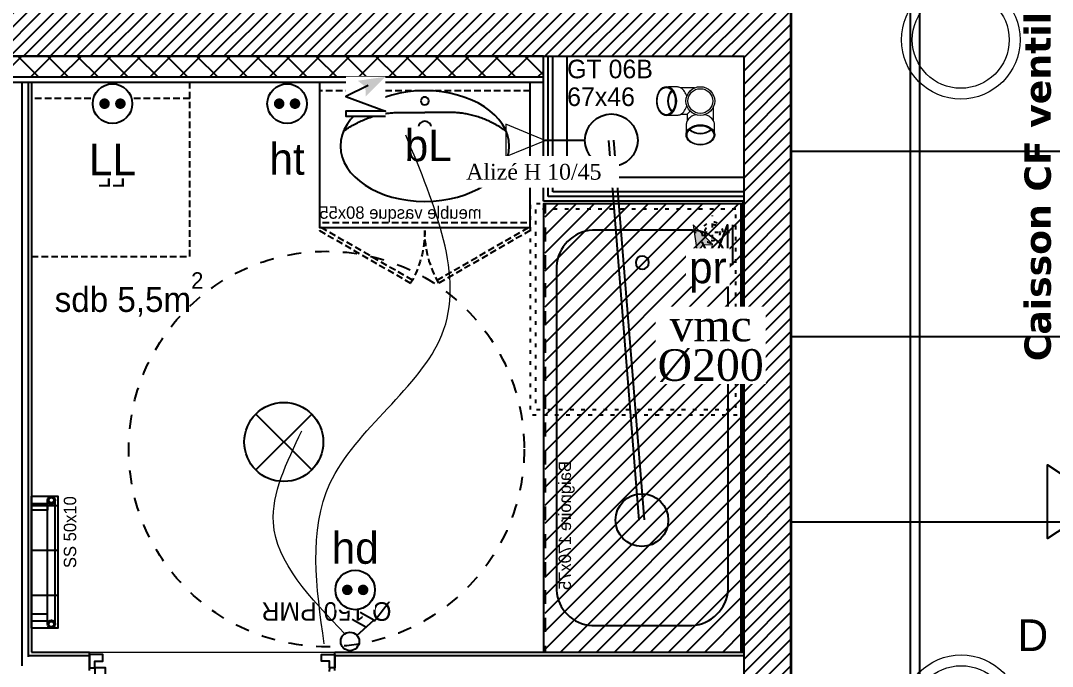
# Model space of a CAD drawing. Header units: centimetres. Extents: x -58072 to 12532, y -30603 to 6224.
# Drawn here: x 8768.5 to 9159.9, y 3253.9 to 3498.9 of the extents above; entities that cross this region are included whole.
import ezdxf

# ---------------------------------------------------------------- set-up
doc = ezdxf.new("R2010")
doc.units = ezdxf.units.CM
for name, pattern in [('ISO-03', [1.5, 0.6, -0.9]), ('Style de ligne -11', [0.347222, 0.20828, -0.138942]), ('Style de ligne -13', [0.147638, 0.098425, -0.049213]), ('Style de ligne -18', [0.164042, 0.054681, -0.109361]), ('Style de ligne -19', [0.166667, 0.055556, -0.111111]), ('Style de ligne -5', [0.20828, 0.069425, -0.138855]), ('VW-01', [0.41656, 0.20828, -0.20828])]:
    doc.linetypes.add(name, pattern=pattern)
for name, color, linetype in [('B Aménagement intérieur', 252, 'Continuous'), ('B BATI-équipement-sanitaires', 252, 'Continuous'), ('B faience', 252, 'Style de ligne -11'), ('B GÈnÈral_Hatch', 252, 'Continuous'), ('B Général', 252, 'Continuous'), ('C ANNOTATIONS-PMR', 252, 'Style de ligne -5'), ('C ANNOTATIONS-prestations', 252, 'Continuous'), ('C ANNOTATIONS-prestations_Hatch', 252, 'Continuous'), ('C ANNOTATIONS-texte', 252, 'Continuous'), ('C ANNOTATIONS-textes-numérotation gaine', 252, 'ISO-03'), ('D SURFACES-shab', 252, 'Continuous'), ('F REMPLISSAGE-vert clair', 252, 'Continuous'), ('F REMPLISSAGE-vert foncé', 252, 'Continuous'), ('prlm-EAU-CHU', 42, 'Continuous'), ('prlm-GT', 242, 'Continuous'), ('prlm-MOD', 7, 'Continuous'), ('prlm-VMC', 93, 'Continuous')]:
    doc.layers.add(name, color=color, linetype=linetype)
for name, color, linetype, lineweight in [('prlm-CHAUFF-CONV', 1, 'Continuous', 25), ('prlm-ELEC-CFO', 1, 'Continuous', 25), ('prlm-GAZ', 2, 'Continuous', 25)]:
    doc.layers.add(name, color=color, linetype=linetype, lineweight=lineweight)
doc.layers.add('prlm-ZEROPLOT', color=254, linetype='Continuous', plot=False)
doc.styles.add('Eurostile', font='Eurosti.TTF')
doc.styles.add('Eurostile (italic)', font='Eurostib.TTF')
doc.styles.add('prlm-elec-cfo', font='comic.ttf', dxfattribs={"height": 12})
doc.styles.add('prlm-mod', font='cambriaz.ttf', dxfattribs={"height": 18})
doc.styles.add('prlm-vmc', font='pala.ttf', dxfattribs={"height": 14})
pattern_1 = [(45, (0, 0), (2.4253472, -2.6458333), [])]

# ---------------------------------------------------------------- blocks, each defined once
blk = doc.blocks.new('B 60.Groupe-42-1')
at = {"layer": 'B Général', "linetype": 'VW-01', "ltscale": 25.4, "flags": 128}
blk.add_lwpolyline([(8975.8, 3485.39), (9042.8, 3485.39), (9042.8, 3439.39), (8975.8, 3439.39)], close=True, dxfattribs=at)
at = {"layer": 'C ANNOTATIONS-textes-numérotation gaine', "insert": (8975.8, 3484.08), "char_height": 7.056, "width": 56.9358, "attachment_point": 1, "line_spacing_factor": 0.894578, "style": 'Eurostile'}
blk.add_mtext('GT 06B\\P67x46', dxfattribs=at)
blk = doc.blocks.new('B 60.PP 93_204 PF1_2h mur20')
at = {"layer": 'B GÈnÈral_Hatch', "linetype": 'Continuous'}
h = blk.add_hatch(dxfattribs=at)
h.set_pattern_fill('50_BETON', color=256, style=0, pattern_type=2)
h.set_pattern_definition(pattern_1)
edge = h.paths.add_edge_path()
edge.add_line((-51.6, -8.95), (-50.94, -8.37))
edge.add_line((-50.94, -8.37), (-50.93, -8.36))
edge.add_arc((-50.79, -8.52), 0.2, 48.9909, 131.0091, ccw=False)
edge.add_line((-50.66, -8.36), (-50.65, -8.37))
edge.add_line((-50.65, -8.37), (-50.1, -8.86))
edge.add_line((-50.1, -8.86), (-50.1, -8.86))
edge.add_arc((-50.06, -8.82), 0.05, 228.9909, 270)
edge.add_line((-50.06, -8.87), (-50.06, -8.87))
edge.add_line((-50.06, -8.87), (-46.7, -8.87))
edge.add_line((-46.7, -8.87), (-46.69, -8.87))
edge.add_arc((-46.69, -8.83), 0.0435, 270, 360)
edge.add_line((-46.65, -8.83), (-46.65, 2.7))
edge.add_arc((-46.48, 2.7), 0.174, 90, 180, ccw=False)
edge.add_line((-46.48, 2.87), (-46.45, 2.87))
edge.add_line((-46.45, 2.87), (-44.9, 2.87))
edge.add_line((-44.9, 2.87), (-44.89, 2.87))
edge.add_arc((-44.89, 2.91), 0.0435, 270, 360)
edge.add_line((-44.85, 2.91), (-44.85, 5.96))
edge.add_arc((-44.89, 5.96), 0.0435, 0, 90)
edge.add_line((-44.89, 6), (-44.9, 6))
edge.add_line((-44.9, 6), (-46.45, 6))
edge.add_line((-46.45, 6), (-46.48, 6))
edge.add_arc((-46.48, 6.17), 0.174, 180, 270, ccw=False)
edge.add_line((-46.65, 6.17), (-46.65, 8.83))
edge.add_arc((-46.69, 8.83), 0.0435, 0, 90)
edge.add_line((-46.69, 8.87), (-46.7, 8.87))
edge.add_line((-46.7, 8.87), (-50.06, 8.87))
edge.add_line((-50.06, 8.87), (-50.06, 8.87))
edge.add_arc((-50.06, 8.82), 0.05, 90, 131.0091)
edge.add_line((-50.1, 8.86), (-50.1, 8.86))
edge.add_line((-50.1, 8.86), (-50.65, 8.37))
edge.add_line((-50.65, 8.37), (-50.66, 8.37))
edge.add_arc((-50.79, 8.52), 0.2, 233.0967, 311.0091, ccw=False)
edge.add_line((-50.91, 8.36), (-50.92, 8.36))
edge.add_line((-50.92, 8.36), (-51.44, 8.81))
edge.add_line((-51.44, 8.81), (-51.44, 8.81))
edge.add_line((-51.44, 8.81), (-51.6, 8.95))
edge.add_line((-51.6, 8.95), (-51.6, -8.95))
h = blk.add_hatch(dxfattribs=at)
h.set_pattern_fill('50_BETON', color=256, style=0, pattern_type=2)
h.set_pattern_definition(pattern_1)
edge = h.paths.add_edge_path()
edge.add_line((51.6, -8.95), (50.94, -8.37))
edge.add_line((50.94, -8.37), (50.93, -8.36))
edge.add_arc((50.79, -8.52), 0.2, 48.9909, 131.0091)
edge.add_line((50.66, -8.36), (50.65, -8.37))
edge.add_line((50.65, -8.37), (50.1, -8.86))
edge.add_line((50.1, -8.86), (50.1, -8.86))
edge.add_arc((50.06, -8.82), 0.05, 270, 311.0091, ccw=False)
edge.add_line((50.06, -8.87), (50.06, -8.87))
edge.add_line((50.06, -8.87), (46.7, -8.87))
edge.add_line((46.7, -8.87), (46.69, -8.87))
edge.add_arc((46.69, -8.83), 0.0435, 180, 270, ccw=False)
edge.add_line((46.65, -8.83), (46.65, 2.7))
edge.add_arc((46.48, 2.7), 0.174, 0, 90)
edge.add_line((46.48, 2.87), (46.45, 2.87))
edge.add_line((46.45, 2.87), (44.9, 2.87))
edge.add_line((44.9, 2.87), (44.89, 2.87))
edge.add_arc((44.89, 2.91), 0.0435, 180, 270, ccw=False)
edge.add_line((44.85, 2.91), (44.85, 5.96))
edge.add_arc((44.89, 5.96), 0.0435, 90, 180, ccw=False)
edge.add_line((44.89, 6), (44.9, 6))
edge.add_line((44.9, 6), (46.45, 6))
edge.add_line((46.45, 6), (46.48, 6))
edge.add_arc((46.48, 6.17), 0.174, 270, 360)
edge.add_line((46.65, 6.17), (46.65, 8.83))
edge.add_arc((46.69, 8.83), 0.0435, 90, 180, ccw=False)
edge.add_line((46.69, 8.87), (46.7, 8.87))
edge.add_line((46.7, 8.87), (50.06, 8.87))
edge.add_line((50.06, 8.87), (50.06, 8.87))
edge.add_arc((50.06, 8.82), 0.05, 48.9909, 90, ccw=False)
edge.add_line((50.1, 8.86), (50.1, 8.86))
edge.add_line((50.1, 8.86), (50.65, 8.37))
edge.add_line((50.65, 8.37), (50.66, 8.37))
edge.add_arc((50.79, 8.52), 0.2, 228.9909, 306.9033)
edge.add_line((50.91, 8.36), (50.92, 8.36))
edge.add_line((50.92, 8.36), (51.44, 8.81))
edge.add_line((51.44, 8.81), (51.44, 8.81))
edge.add_line((51.44, 8.81), (51.6, 8.95))
edge.add_line((51.6, 8.95), (51.6, -8.95))
at = {"layer": 'B Général', "linetype": 'Style de ligne -13', "ltscale": 25.4}
for p, q in [((46.7, 9), (-46.7, 9)), ((46.7, -9), (-46.7, -9))]:
    blk.add_line(p, q, dxfattribs=at)
at = {"layer": 'B Général', "linetype": 'Continuous', "flags": 128}
for points in [[(45, 12), (48.5, 12), (48.5, 10), (50, 10), (50.01, 106), (48.51, 106), (48.51, 104), (45.01, 104)], [(0, -20.5), (-14, -41.85), (14, -41.85)]]:
    blk.add_lwpolyline(points, close=True, dxfattribs=at)
for points in [[(-46.5, 8.83), (-46.5, 6.17, 0.414214), (-46.46, 6.13), (-46.45, 6.13), (-44.9, 6.13), (-44.87, 6.13, -0.414214), (-44.7, 5.96), (-44.7, 2.91, -0.414214), (-44.87, 2.74), (-44.9, 2.74), (-46.45, 2.74), (-46.46, 2.74, 0.414214), (-46.5, 2.7), (-46.5, -8.83, -0.414214), (-46.67, -9), (-46.7, -9), (-50.06, -9), (-50.07, -9, -0.18087), (-50.2, -8.95), (-50.2, -8.95), (-50.76, -8.47), (-50.76, -8.46, 0.373975), (-50.83, -8.46), (-50.83, -8.47), (-51.49, -9.04), (-51.6, -8.95), (-50.94, -8.37), (-50.93, -8.36, -0.373975), (-50.66, -8.36), (-50.65, -8.37), (-50.1, -8.86), (-50.1, -8.86, 0.18087), (-50.06, -8.87), (-50.06, -8.87), (-46.7, -8.87), (-46.69, -8.87, 0.414214), (-46.65, -8.83), (-46.65, 2.7, -0.414214), (-46.48, 2.87), (-46.45, 2.87), (-44.9, 2.87), (-44.89, 2.87, 0.414214), (-44.85, 2.91), (-44.85, 5.96, 0.414214), (-44.89, 6), (-44.9, 6), (-46.45, 6), (-46.48, 6, -0.414214), (-46.65, 6.17), (-46.65, 8.83, 0.414214), (-46.69, 8.87), (-46.7, 8.87), (-50.06, 8.87), (-50.06, 8.87, 0.18087), (-50.1, 8.86), (-50.1, 8.86), (-50.65, 8.37), (-50.66, 8.37, -0.353689), (-50.91, 8.36), (-50.92, 8.36), (-51.44, 8.81), (-51.44, 8.81), (-51.6, 8.95), (-51.49, 9.04), (-50.88, 8.51, 0.385556), (-50.77, 8.46), (-50.76, 8.47), (-50.2, 8.95), (-50.2, 8.95, -0.18087), (-50.07, 9), (-50.06, 9), (-46.7, 9), (-46.67, 9, -0.414214)], [(46.5, 8.83), (46.5, 6.17, -0.414214), (46.46, 6.13), (46.45, 6.13), (44.9, 6.13), (44.87, 6.13, 0.414214), (44.7, 5.96), (44.7, 2.91, 0.414214), (44.87, 2.74), (44.9, 2.74), (46.45, 2.74), (46.46, 2.74, -0.414214), (46.5, 2.7), (46.5, -8.83, 0.414214), (46.67, -9), (46.7, -9), (50.06, -9), (50.07, -9, 0.18087), (50.2, -8.95), (50.2, -8.95), (50.76, -8.47), (50.76, -8.46, -0.373975), (50.83, -8.46), (50.83, -8.47), (51.49, -9.04), (51.6, -8.95), (50.94, -8.37), (50.93, -8.36, 0.373975), (50.66, -8.36), (50.65, -8.37), (50.1, -8.86), (50.1, -8.86, -0.18087), (50.06, -8.87), (50.06, -8.87), (46.7, -8.87), (46.69, -8.87, -0.414214), (46.65, -8.83), (46.65, 2.7, 0.414214), (46.48, 2.87), (46.45, 2.87), (44.9, 2.87), (44.89, 2.87, -0.414214), (44.85, 2.91), (44.85, 5.96, -0.414214), (44.89, 6), (44.9, 6), (46.45, 6), (46.48, 6, 0.414214), (46.65, 6.17), (46.65, 8.83, -0.414214), (46.69, 8.87), (46.7, 8.87), (50.06, 8.87), (50.06, 8.87, -0.18087), (50.1, 8.86), (50.1, 8.86), (50.65, 8.37), (50.66, 8.37, 0.353689), (50.91, 8.36), (50.92, 8.36), (51.44, 8.81), (51.44, 8.81), (51.6, 8.95), (51.49, 9.04), (50.88, 8.51, -0.385556), (50.77, 8.46), (50.76, 8.47), (50.2, 8.95), (50.2, 8.95, 0.18087), (50.07, 9), (50.06, 9), (46.7, 9), (46.67, 9, 0.414214)]]:
    blk.add_lwpolyline(points, format="xyb", close=True, dxfattribs=at)
at = {"layer": 'B Général', "linetype": 'Continuous'}
blk.add_circle((48.5, 9.5), 0.5, dxfattribs=at)
blk.add_arc((48.5, 9.5), 94.5, 90, 181.2323, dxfattribs=at)
at = {"layer": 'C ANNOTATIONS-prestations', "insert": (25.17, 12.23), "char_height": 7.056, "attachment_point": 1, "rotation": 90, "line_spacing_factor": 0.894578, "style": 'Eurostile'}
blk.add_mtext('PP 93*204\\PPF 1/2h\\P', dxfattribs=at)
blk = doc.blocks.new('xi.be')
at = {"layer": 'prlm-VMC', "color": 0, "linetype": 'ByBlock', "lineweight": 5, "flags": 128}
blk.add_lwpolyline([(-6.17, -15), (6.17, -15), (0, 0)], close=True, dxfattribs=at)
at = {"layer": 'prlm-VMC', "color": 0, "linetype": 'ByBlock', "lineweight": 5}
blk.add_solid([(0, -1), (5.17, -14), (-5.17, -14), (0, -1)], dxfattribs=at)
blk = doc.blocks.new('xi.cee3')
at = {"layer": 'prlm-EAU-CHU', "color": 0, "lineweight": 13}
for p, q in [((-5.34, 12.09), (-5.34, 8.77)), ((5.34, 8.77), (5.34, 12.09)), ((-5, 7.43), (-5, 2.17)), ((5, 5), (3.85, 3.85)), ((5, 5), (5, 7.43)), ((7.43, 5), (5, 5)), ((12.09, 5.34), (8.77, 5.34)), ((2.17, -5), (7.43, -5)), ((8.77, -5.34), (12.09, -5.34))]:
    blk.add_line(p, q, dxfattribs=at)
for radius in [5.45, 4.69]:
    blk.add_circle((0, 0), radius, dxfattribs=at)
for centre, radius, start, end in [((0, 6.15), 6.29, 48.8644, 131.1356), ((0, 6.35), 5.87, 47.8311, 131.8233), ((-2.66, 8.75), 2.68, 180.4039, 207.2524), ((2.66, 8.75), 2.68, 332.7476, 359.5961), ((-0.74, 10.12), 5.03, 211.1457, 259.1022), ((0.74, 10.12), 5.03, 280.8978, 328.8543), ((10.12, 0.74), 5.03, 121.1457, 169.1022), ((8.75, 2.66), 2.68, 90.4039, 117.2524), ((6.35, 0), 5.87, 318.1767, 42.1689), ((6.15, 0), 6.29, 318.8644, 41.1356), ((10.12, -0.74), 5.03, 190.8978, 238.8543), ((8.75, -2.66), 2.68, 242.7476, 269.5961)]:
    blk.add_arc(centre, radius, start, end, dxfattribs=at)
for centre, major_axis, ratio in [((0, 12.84), (5.44, 0), 0.708306), ((0, 12.94), (5.05, 0), 0.707331)]:
    blk.add_ellipse(centre, major_axis=major_axis, ratio=ratio, dxfattribs=at)
at = {"layer": 'prlm-EAU-CHU', "color": 0, "lineweight": 13, "extrusion": (0, 0, -1)}
for centre, major_axis, ratio in [((12.84, 0), (0, 5.44), 0.708306), ((12.94, 0), (0, 5.05), 0.707331)]:
    blk.add_ellipse(centre, major_axis=major_axis, ratio=ratio, dxfattribs=at)
blk = doc.blocks.new('xi.vmcd200')
at = {"layer": 'prlm-VMC', "color": 0, "linetype": 'ByBlock', "lineweight": -2, "insert": (0, 0), "char_height": 12, "width": 39.3872, "attachment_point": 2, "line_spacing_factor": 0.75, "style": 'prlm-vmc', "bg_fill": 3, "box_fill_scale": 1.1, "bg_fill_color": 256, "bg_fill_transparency": 0}
blk.add_mtext('vmc\\P%%C200', dxfattribs=at)
blk = doc.blocks.new('xi.BL')
at = {"color": 0, "lineweight": 5}
blk.add_wipeout([(-7.5, -7.5), (7.5, -7.5), (7.5, 7.5), (-7.5, 7.5)], dxfattribs=at).dxf.layer = 'prlm-ELEC-CFO'
at = {"layer": 'prlm-ELEC-CFO', "lineweight": 5}
blk.add_hatch(color=0, dxfattribs=at).paths.add_polyline_path([(-3, 6), (-0.1, 3.7), (0, 0), (7.5, 7.5)])
at = {"layer": 'prlm-ELEC-CFO', "color": 0}
blk.add_lwpolyline([(0.95, 4.23), (-7.5, 0), (7.5, -5.5), (-7.5, -5.5), (-7.5, -7.5), (7.5, -7.5)], dxfattribs=at)
blk = doc.blocks.new('xi.PTCE')
at = {"layer": 'prlm-ELEC-CFO', "color": 0}
for points in [[(-10.61, 10.61), (10.61, -10.61)], [(10.61, 10.61), (-10.61, -10.61)]]:
    blk.add_lwpolyline(points, dxfattribs=at)
at = {"layer": 'prlm-ELEC-CFO', "color": 0, "linetype": 'ByBlock'}
blk.add_circle((0, 0), 15, dxfattribs=at)
blk = doc.blocks.new('xi.DA')
at = {"layer": 'prlm-ELEC-CFO', "color": 0}
for points in [[(4.05, 1.39), (-1.17, 4.34)], [(0.61, -1.67), (7.04, 4.05), (1.81, 7.01)]]:
    blk.add_lwpolyline(points, dxfattribs=at)
blk.add_circle((-2, -4), 3.5, dxfattribs=at)
blk = doc.blocks.new('xi.PCHD')
at = {"color": 0, "lineweight": 5}
blk.add_wipeout([(-7.5, -7.5), (7.5, -7.5), (7.5, 7.5), (-7.5, 7.5)], dxfattribs=at).dxf.layer = 'prlm-ELEC-CFO'
at = {"layer": 'prlm-ELEC-CFO', "color": 0, "linetype": 'ByBlock', "lineweight": 5, "const_width": 2}
for points in [[(-4, 0, 1), (-2, 0, 1)], [(2, 0, 1), (4, 0, 1)]]:
    blk.add_lwpolyline(points, format="xyb", close=True, dxfattribs=at)
at = {"layer": 'prlm-ELEC-CFO', "color": 0, "linetype": 'ByBlock', "lineweight": -2}
blk.add_circle((0, 0), 7.5, dxfattribs=at)
blk = doc.blocks.new('xi.PCHT')
at = {"color": 0, "lineweight": 5}
blk.add_wipeout([(-7.5, -7.5), (7.5, -7.5), (7.5, 7.5), (-7.5, 7.5)], dxfattribs=at).dxf.layer = 'prlm-ELEC-CFO'
at = {"layer": 'prlm-ELEC-CFO', "color": 0, "linetype": 'ByBlock', "lineweight": 5, "const_width": 2}
for points in [[(-4, 0, 1), (-2, 0, 1)], [(2, 0, 1), (4, 0, 1)]]:
    blk.add_lwpolyline(points, format="xyb", close=True, dxfattribs=at)
at = {"layer": 'prlm-ELEC-CFO', "color": 0, "linetype": 'ByBlock', "lineweight": -2}
blk.add_circle((0, 0), 7.5, dxfattribs=at)
blk = doc.blocks.new('xi.PR')
at = {"layer": 'prlm-ELEC-CFO', "lineweight": 5}
blk.add_hatch(color=0, dxfattribs=at).paths.add_polyline_path([(-3, 6), (-0.1, 3.7), (0, 0), (7.5, 7.5)])
at = {"layer": 'prlm-ELEC-CFO', "color": 0}
blk.add_lwpolyline([(0.95, 4.23), (-7.5, 0), (7.5, -5.5), (-7.5, -5.5), (-7.5, -7.5), (7.5, -7.5)], dxfattribs=at)
at = {"layer": 'prlm-ELEC-CFO', "color": 0, "lineweight": 5, "flags": 128}
blk.add_lwpolyline([(-3, 6), (-0.1, 3.7), (0, 0), (7.5, 7.5)], close=True, dxfattribs=at)
blk = doc.blocks.new('xi.LL')
at = {"color": 0, "lineweight": 5}
blk.add_wipeout([(-7.5, -7.5), (7.5, -7.5), (7.5, 7.5), (-7.5, 7.5)], dxfattribs=at).dxf.layer = 'prlm-ELEC-CFO'
at = {"layer": 'prlm-ELEC-CFO', "color": 0, "linetype": 'ByBlock', "lineweight": 5, "const_width": 2}
for points in [[(-4, 0, 1), (-2, 0, 1)], [(2, 0, 1), (4, 0, 1)]]:
    blk.add_lwpolyline(points, format="xyb", close=True, dxfattribs=at)
at = {"layer": 'prlm-ELEC-CFO', "color": 0, "linetype": 'ByBlock', "lineweight": -2}
blk.add_circle((0, 0), 7.5, dxfattribs=at)
blk = doc.blocks.new('xi.TSL-050-050')
at = {"layer": 'prlm-CHAUFF-CONV', "linetype": 'ByBlock', "lineweight": -2}
h = blk.add_hatch(color=0, dxfattribs=at)
edge = h.paths.add_edge_path()
edge.add_arc((-23.5, 7.5), 1.5, 0, 360)
edge = h.paths.add_edge_path(flags=17)
edge.add_arc((-23.5, 7.5), 1, 0, 360)
edge = h.paths.add_edge_path()
edge.add_arc((23.5, 7.5), 1.5, 0, 360)
edge = h.paths.add_edge_path(flags=17)
edge.add_arc((23.5, 7.5), 1, 0, 360)
at = {"layer": 'prlm-CHAUFF-CONV', "color": 0, "linetype": 'ByBlock', "lineweight": -2, "flags": 128}
for points in [[(23.5, 9), (-23.5, 9)], [(23.5, 6), (-23.5, 6)]]:
    blk.add_lwpolyline(points, dxfattribs=at)
at = {"layer": 'prlm-CHAUFF-CONV', "color": 0, "linetype": 'ByBlock', "lineweight": -2}
for points in [[(-19.73, 0), (-22.27, 0), (-22.27, 6), (-19.73, 6)], [(19.73, 0), (22.27, 0), (22.27, 6), (19.73, 6)]]:
    blk.add_lwpolyline(points, close=True, dxfattribs=at)
for centre, radius in [((-23.5, 7.5), 1.5), ((-23.5, 7.5), 1), ((23.5, 7.5), 1.5), ((23.5, 7.5), 1)]:
    blk.add_circle(centre, radius, dxfattribs=at)
at = {"layer": 'prlm-ZEROPLOT', "linetype": 'ByBlock', "lineweight": -2, "flags": 128}
blk.add_lwpolyline([(-21, 0), (21, 0)], dxfattribs=at)
blk = doc.blocks.new('xi.lumD')
at = {"layer": 'prlm-ELEC-CFO', "color": 0, "linetype": 'ByBlock', "lineweight": 13}
for radius in [22.49, 18.39]:
    blk.add_circle((0, 0), radius, dxfattribs=at)
blk = doc.blocks.new('B 60.PP 80')
at = {"layer": 'B Général', "flags": 128}
blk.add_lwpolyline([(-43, 2.5), (-43, 85.5), (-39, 85.5), (-39, 2.5)], close=True, dxfattribs=at)
at = {"layer": 'B Général', "linetype": 'Style de ligne -18', "ltscale": 25.4, "flags": 128}
blk.add_lwpolyline([(46, 2.5), (45.27, 13.33), (43.1, 23.98), (39.53, 34.26), (34.61, 44), (28.44, 53.03), (21.1, 61.19), (12.74, 68.35), (3.5, 74.38), (-6.47, 79.18), (-17, 82.67), (-27.91, 84.79), (-39, 85.5)], dxfattribs=at)
at = {"layer": 'B Général', "linetype": 'Continuous', "flags": 128}
for points in [[(-45, 2.5), (-43, 2.5), (-43, 0), (-40, 0), (-40, -2.5), (-45, -2.5)], [(48, 2.5), (46, 2.5), (46, 0), (43, 0), (43, -2.5), (48, -2.5), (48, -2.5), (48, -2.5), (48, 1.79), (48, 1.79)]]:
    blk.add_lwpolyline(points, close=True, dxfattribs=at)
at = {"layer": 'C ANNOTATIONS-prestations', "insert": (-37.5, 32.5), "char_height": 5.8796, "attachment_point": 1, "rotation": 90, "line_spacing_factor": 0.894578, "style": 'Eurostile'}
blk.add_mtext('PP 83 x 204', dxfattribs=at)
blk = doc.blocks.new('B 60.Rond 150_PMR')
at = {"layer": 'B Général', "linetype": 'VW-01', "ltscale": 25.4}
blk.add_circle((0, 0), 75, dxfattribs=at)
at = {"layer": 'B Général', "insert": (-61.5, 0), "char_height": 7.056, "attachment_point": 5, "rotation": 90, "line_spacing_factor": 0.894578, "style": 'Eurostile (italic)'}
blk.add_mtext('Ø 150 PMR', dxfattribs=at)
blk = doc.blocks.new('B 60.Groupe-3-1')
at = {"layer": 'B Général', "linetype": 'Continuous'}
for centre, major_axis, ratio in [((0, -24.07), (32, 0), 0.65625), ((0, -6.97), (1.5, 0), 1), ((0, -17.15), (2.5, 0), 1)]:
    blk.add_ellipse(centre, major_axis=major_axis, ratio=ratio, dxfattribs=at)
for points in [[(-30.82, -18.37), (-20.7, -11.37), (-9.74, -11.32), (-4.71, -11.3), (0, -11.3)], [(30.82, -18.37), (20.7, -11.37), (9.74, -11.32), (4.71, -11.3), (0, -11.3)]]:
    blk.add_open_spline(points, degree=2, knots=[0, 0, 0, 1, 1, 2, 2, 2], dxfattribs=at)
blk.add_open_spline([(-30.45, -17.59), (-30.5, -17.61), (-30.55, -17.64)], degree=2, dxfattribs=at)
blk = doc.blocks.new('B 60.meuble vasque 80x60')
at = {"layer": 'B BATI-équipement-sanitaires', "linetype": 'Style de ligne -13', "ltscale": 25.4, "flags": 128}
for points in [[(-40, -3.07), (40, -3.07), (40, -53.07), (-40, -53.07)], [(-40, -56.07), (-5.36, -76.07), (-4.71, -74.94), (-39.35, -54.94)], [(40, -56.07), (5.36, -76.07), (4.71, -74.94), (39.35, -54.94)]]:
    blk.add_lwpolyline(points, close=True, dxfattribs=at)
at = {"layer": 'B BATI-équipement-sanitaires', "linetype": 'Style de ligne -13', "ltscale": 25.4}
for centre, start, end in [((-40, -56.07), 330, 0), ((40, -56.07), 180, 210)]:
    blk.add_arc(centre, 40, start, end, dxfattribs=at)
at = {"layer": 'B Général', "flags": 128}
blk.add_lwpolyline([(-40, 0), (40, 0), (40, -55), (-40, -55)], close=True, dxfattribs=at)
at = {"layer": 'B Général'}
blk.add_blockref('B 60.Groupe-3-1', (0, 0), dxfattribs=at)
at = {"layer": 'C ANNOTATIONS-prestations', "insert": (40, -53.07), "char_height": 4.7037, "width": 80, "attachment_point": 9, "line_spacing_factor": 0.894578, "style": 'Eurostile'}
blk.add_mtext('meuble vasque 80x55', dxfattribs=at)
blk = doc.blocks.new('B 60.Lave Linge')
at = {"layer": 'B Général', "linetype": 'Style de ligne -13', "ltscale": 25.4, "flags": 128}
blk.add_lwpolyline([(-29.47, 30), (-29.47, 36), (30.53, 36), (30.53, 30)], dxfattribs=at)
blk.add_lwpolyline([(-29.47, 30), (30.53, 30), (30.53, -30), (-29.47, -30)], close=True, dxfattribs=at)
at = {"layer": 'B Général', "insert": (0, 0), "char_height": 7.056, "attachment_point": 5, "line_spacing_factor": 0.894578, "style": 'Eurostile'}
blk.add_mtext('LL', dxfattribs=at)
blk = doc.blocks.new('B 60.Sèche-serviette')
at = {"layer": 'B GÈnÈral_Hatch', "linetype": 'Continuous'}
h = blk.add_hatch(dxfattribs=at)
h.set_pattern_fill('H_BARDAGE V 150', color=256, style=0, pattern_type=2)
h.set_pattern_definition([(90, (0, 3.493), (17, 0), [])])
h.paths.add_polyline_path([(-25, 8.4925), (25, 8.4925), (25, -1.5075), (-25, -1.5075)])
at = {"layer": 'B Général', "linetype": 'Continuous', "flags": 128}
blk.add_lwpolyline([(-25, 8.4925), (25, 8.4925), (25, -1.5075), (-25, -1.5075)], close=True, dxfattribs=at)
at = {"layer": 'C ANNOTATIONS-prestations', "insert": (25, -8.4925), "char_height": 4.7037, "width": 50, "attachment_point": 9, "line_spacing_factor": 0.894578, "style": 'Eurostile'}
blk.add_mtext('SS 50x10', dxfattribs=at)
blk = doc.blocks.new('B 60.Groupe-7-1')
at = {"layer": 'B Général', "linetype": 'Style de ligne -19', "ltscale": 25.4}
for p, q in [((-29.11, -35.61), (-29.11, -22.61)), ((-22.61, -29.11), (-35.61, -29.11))]:
    blk.add_line(p, q, dxfattribs=at)
at = {"layer": 'B Général', "linetype": 'Style de ligne -19', "ltscale": 25.4, "flags": 128}
for points in [[(-40, -40), (-40, 40), (40, 40), (40, -40)], [(-38, -38), (-38, 38), (38, 38), (38, -38)]]:
    blk.add_lwpolyline(points, close=True, dxfattribs=at)
at = {"layer": 'B Général', "linetype": 'Style de ligne -19', "ltscale": 25.4}
for radius in [4, 3]:
    blk.add_circle((-29.11, -29.11), radius, dxfattribs=at)
blk = doc.blocks.new('B 60.Douche pointillée')
at = {"layer": 'B Général'}
blk.add_blockref('B 60.Groupe-7-1', (0, 0), dxfattribs=at)
blk = doc.blocks.new('B 60.Baignoire 75_170')
at = {"layer": 'B faience', "lineweight": 18, "flags": 128}
blk.add_lwpolyline([(-85, 38.5), (-85, -37.5), (86, -37.5)], dxfattribs=at)
at = {"layer": 'B Général', "linetype": 'Continuous', "flags": 128}
blk.add_lwpolyline([(-84, -36.5), (-84, 38.5), (86, 38.5), (86, -36.5)], close=True, dxfattribs=at)
blk.add_lwpolyline([(-74, -17.85), (-74, 19.85, -0.379059), (-60.25, 33.6), (62.5, 33.6, -0.377778), (76, 20.1), (76, -17.85, -0.374545), (62.25, -31.6), (-60.5, -31.6, -0.392593), (-74, -18.1)], format="xyb", close=True, dxfattribs=at)
at = {"layer": 'B Général', "linetype": 'Continuous'}
blk.add_circle((-61.7, 1), 2.5, dxfattribs=at)
at = {"layer": 'B Général'}
blk.add_blockref('B 60.Douche pointillée', (-44, 3.5), dxfattribs=at)
at = {"layer": 'C ANNOTATIONS-prestations', "insert": (62.5, 26.61), "char_height": 4.7037, "width": 80, "attachment_point": 9, "line_spacing_factor": 0.894578, "style": 'Eurostile'}
blk.add_mtext('Baignoire 170x75', dxfattribs=at)

msp = doc.modelspace()

# ---------------------------------------------------------------- hatches: boundary and pattern name
at = {"layer": 'B GÈnÈral_Hatch', "linetype": 'Continuous'}
h = msp.add_hatch(dxfattribs=at)
h.set_pattern_fill('50_BETON', color=256, style=0, pattern_type=2)
h.set_pattern_definition(pattern_1)
h.paths.add_polyline_path([(9060.796, 3626.242), (9042.796, 3626.242), (9042.796, 3016.105), (9060.796, 3016.105)])
h = msp.add_hatch(dxfattribs=at)
h.set_pattern_fill('50_BETON', color=256, style=0, pattern_type=2)
h.set_pattern_definition(pattern_1)
h.paths.add_polyline_path([(9042.796, 3485.389), (9042.796, 3503.389), (8426.485, 3503.389), (8442.485, 3485.389)])
h = msp.add_hatch(dxfattribs=at)
h.set_pattern_fill('02_ISOLANT', color=256, style=0, pattern_type=2)
h.set_pattern_definition([(45, (0, 0), (-5.656854, 5.656854), []), (135, (0, 0), (5.656854, 5.656854), [])])
h.paths.add_polyline_path([(8442.485, 3485.389), (8450.485, 3477.389), (8966.796, 3477.389), (8966.796, 3485.389)])
h = msp.add_hatch(dxfattribs=at)
h.set_pattern_fill('F_P__SOFFITE', color=256, style=0, pattern_type=2)
h.set_pattern_definition([(45, (0, 0.2205), (-3.5277778, 3.3072917), [])])
h.paths.add_polyline_path([(9042.484, 3259.389), (9042.484, 3429.389), (8967.484, 3429.389), (8967.484, 3259.389)])
at = {"layer": 'C ANNOTATIONS-prestations_Hatch', "linetype": 'Continuous'}
h = msp.add_hatch(dxfattribs=at)
h.set_pattern_fill('DALETTES TERRASSE 50X50', color=256, scale=1.406016, style=0, pattern_type=2)
h.set_pattern_definition([(0, (9531.354, 4152.3), (4e-15, -70.3008), []), (-90, (9531.354, 4152.3), (70.3008, 0), [])])
h.paths.add_polyline_path([(8944.484, 4282.216), (8944.484, 4137.39), (9060.484, 4137.39), (9060.484, 2350.491), (9190.484, 2350.491), (9190.796, 3716.389), (9189.484, 3716.389), (9189.484, 4137.39), (9812.484, 4137.39), (9812.484, 4152.352), (11301.042, 4152.352), (11301.042, 2971.388), (11431.443, 2971.388), (11431.445, 4152.297), (11431.445, 4282.297)])

# ---------------------------------------------------------------- linework, layer by layer
at = {"layer": 'B Aménagement intérieur', "linetype": 'Continuous'}
for p, q in [((8975.796, 3439.389), (8975.796, 3485.389)), ((8966.796, 3430.389), (8966.796, 3475.389)), ((9042.796, 3439.389), (8975.796, 3439.389)), ((9042.796, 3430.389), (8966.796, 3430.389))]:
    msp.add_line(p, q, dxfattribs=at)
at = {"layer": 'B Général', "linetype": 'Continuous', "lineweight": 18}
for p, q in [((9060.796, 3626.242), (9060.796, 3016.105)), ((8452.485, 3485.389), (9042.796, 3485.389)), ((9042.796, 3485.389), (9042.796, 3016.105))]:
    msp.add_line(p, q, dxfattribs=at)
at = {"layer": 'B Général', "linetype": 'Continuous'}
for p, q in [((9060.796, 3626.242), (9060.796, 3016.105)), ((8452.485, 3485.389), (9042.796, 3485.389)), ((8966.796, 3485.389), (8452.485, 3485.389)), ((8966.796, 3485.389), (8452.485, 3485.389)), ((8966.796, 3477.389), (8450.485, 3477.389)), ((8966.796, 3475.389), (8452.485, 3475.389)), ((8966.796, 3475.389), (8452.485, 3475.389)), ((8772.643, 3475.389), (8772.643, 3259.389)), ((9042.796, 3475.389), (9042.796, 3016.105)), ((8772.643, 3259.389), (8794.629, 3259.389)), ((8794.629, 3252.389), (8794.629, 3259.389)), ((8887.629, 3259.389), (9042.924, 3259.389)), ((8887.629, 3252.389), (8887.629, 3259.389))]:
    msp.add_line(p, q, dxfattribs=at)
at = {"layer": 'B Général', "linetype": 'VW-01', "ltscale": 25.4, "flags": 128}
msp.add_lwpolyline([(9042.484, 3259.389), (9042.484, 3429.389), (8967.484, 3429.389), (8967.484, 3259.389)], dxfattribs=at)
at = {"layer": 'C ANNOTATIONS-prestations', "linetype": 'Continuous', "flags": 128}
msp.add_lwpolyline([(8944.484, 4282.216), (8944.484, 4137.39), (9060.484, 4137.39), (9060.484, 2350.491), (9190.484, 2350.491), (9190.796, 3716.389), (9189.484, 3716.389), (9189.484, 4137.39), (9812.484, 4137.39), (9812.484, 4152.352), (11301.042, 4152.352), (11301.042, 2971.388), (11431.443, 2971.388), (11431.445, 4152.297), (11431.445, 4282.297)], close=True, dxfattribs=at)
at = {"layer": 'D SURFACES-shab', "lineweight": 18, "flags": 128}
msp.add_lwpolyline([(8772.643, 3475.389), (8772.643, 3259.389), (9042.484, 3259.389), (9042.484, 3430.389), (8966.796, 3430.389), (8966.796, 3475.389)], close=True, dxfattribs=at)
at = {"layer": 'F REMPLISSAGE-vert clair'}
for p, q in [((8968.596, 3432.189), (8968.596, 3485.389)), ((8970.396, 3433.989), (8970.396, 3485.389)), ((8970.396, 3433.989), (8970.396, 3485.389)), ((8768.943, 3475.389), (8768.943, 3254.209)), ((8771.343, 3475.389), (8771.343, 3257.569)), ((9042.796, 3433.989), (8970.396, 3433.989)), ((9042.796, 3433.989), (8970.396, 3433.989)), ((9042.796, 3432.189), (8968.596, 3432.189)), ((8771.714, 3258.089), (8794.629, 3258.089)), ((8887.629, 3258.089), (9042.924, 3258.089))]:
    msp.add_line(p, q, dxfattribs=at)
at = {"layer": 'F REMPLISSAGE-vert clair', "linetype": 'Continuous'}
for p, q in [((8975.796, 3439.389), (8975.796, 3485.389)), ((9042.796, 3439.389), (8975.796, 3439.389))]:
    msp.add_line(p, q, dxfattribs=at)
at = {"layer": 'F REMPLISSAGE-vert foncé', "linetype": 'Continuous'}
for p, q in [((8966.796, 3430.389), (8966.796, 3485.389)), ((8772.643, 3475.389), (8772.643, 3259.389)), ((9042.796, 3430.389), (8966.796, 3430.389)), ((8772.643, 3259.389), (8794.629, 3259.389)), ((8887.629, 3259.389), (9042.924, 3259.389))]:
    msp.add_line(p, q, dxfattribs=at)
at = {"layer": 'F REMPLISSAGE-vert foncé'}
for p, q in [((8968.596, 3432.189), (8968.596, 3485.389)), ((8768.943, 3475.389), (8768.943, 3254.209)), ((8771.343, 3475.389), (8771.343, 3257.569)), ((9042.796, 3432.189), (8968.596, 3432.189)), ((8771.714, 3258.089), (8794.629, 3258.089)), ((8887.629, 3258.089), (9042.924, 3258.089))]:
    msp.add_line(p, q, dxfattribs=at)
at = {"layer": 'prlm-ELEC-CFO', "lineweight": 13}
msp.add_spline([(8891.519, 3266.331), (8864.359, 3308.484), (8875.124, 3343.274)], degree=3, dxfattribs=at)
at = {"layer": 'prlm-GAZ'}
msp.add_lwpolyline([(8999.278, 3202.189), (9106.058, 3201.454), (9106.058, 4192.669), (9294.32, 4192.669), (9383.72, 4084.45)], dxfattribs=at)
at = {"layer": 'prlm-GT'}
msp.add_lwpolyline([(8975.796, 3485.389), (9042.796, 3485.389), (9042.796, 3439.389), (8975.796, 3439.389)], close=True, dxfattribs=at)
at = {"layer": 'prlm-VMC', "ltscale": 25}
for p, q in [((9003.16, 3309.35), (8991.557, 3453.397)), ((9005.154, 3309.51), (8993.551, 3453.558))]:
    msp.add_line(p, q, dxfattribs=at)
at = {"layer": 'prlm-VMC'}
msp.add_lwpolyline([(8982.554, 3453.478), (8967.484, 3453.478)], dxfattribs=at)
for centre in [(8992.554, 3453.478), (9004.157, 3309.43)]:
    msp.add_circle(centre, 10, dxfattribs=at)

# ---------------------------------------------------------------- block references
at = {"layer": 'B Aménagement intérieur', "xscale": -1, "rotation": 180}
msp.add_blockref('B 60.PP 80', (8839.629, 3255.889), dxfattribs=at)
at = {"layer": 'B Général', "xscale": -1}
for name, p in [('B 60.Lave Linge', (8803.176, 3439.389)), ('B 60.meuble vasque 80x60', (8921.796, 3475.389))]:
    msp.add_blockref(name, p, dxfattribs=at)
for name, p, rotation in [('B 60.Baignoire 75_170', (9005.296, 3345.389), 90), ('B 60.PP 93_204 PF1_2h mur20', (9199.796, 3316.389), 270)]:
    msp.add_blockref(name, p, dxfattribs=dict(at, rotation=rotation))
at = {"layer": 'B Général', "rotation": 90}
msp.add_blockref('B 60.Sèche-serviette', (8781.135, 3293.5), dxfattribs=at)
at = {"layer": 'C ANNOTATIONS-PMR', "ltscale": 25.4, "rotation": 90}
msp.add_blockref('B 60.Rond 150_PMR', (8884.5, 3336.389), dxfattribs=at)
at = {"layer": 'C ANNOTATIONS-textes-numérotation gaine'}
msp.add_blockref('B 60.Groupe-42-1', (0, 0), dxfattribs=at)
at = {"layer": 'prlm-CHAUFF-CONV', "rotation": 270}
msp.add_blockref('xi.TSL-050-050', (8772.643, 3293.5), dxfattribs=at)
at = {"layer": 'prlm-EAU-CHU', "ltscale": 50, "rotation": 180}
msp.add_blockref('xi.cee3', (9026.329, 3468.382), dxfattribs=at)
at = {"layer": 'prlm-ELEC-CFO', "rotation": 90}
for name, p in [('xi.lumD', (9125.105, 3491.622)), ('xi.PR', (9031.085, 3413.972)), ('xi.lumD', (9125.284, 3235.816))]:
    msp.add_blockref(name, p, dxfattribs=at)
at = {"layer": 'prlm-ELEC-CFO'}
for name, p in [('xi.PTCE', (8868.305, 3339.063)), ('xi.DA', (8895.414, 3267.389))]:
    msp.add_blockref(name, p, dxfattribs=at)
at = {"layer": 'prlm-VMC', "rotation": 270}
msp.add_blockref('xi.be', (8967.484, 3453.478), dxfattribs=at)

# ---------------------------------------------------------------- texts
at = {"layer": 'C ANNOTATIONS-texte', "insert": (8781.415, 3403.451), "char_height": 9.40741, "width": 139.08002, "attachment_point": 1, "line_spacing_factor": 0.894578, "style": 'Eurostile'}
msp.add_mtext('sdb 5,5m{\\H0.6667x;\\S2^ ;}', dxfattribs=at)
at = {"layer": 'prlm-MOD', "insert": (9149.267, 3369.702), "char_height": 10, "width": 190.6071, "attachment_point": 1, "rotation": 90, "style": 'prlm-mod'}
msp.add_mtext('{\\fVerdana|b1|i0|c0|p34;Caisson CF ventilé}', dxfattribs=at)

# ---------------------------------------------------------------- next in the draw order: block references
at = {"layer": 'prlm-ELEC-CFO'}
for name, p in [('xi.BL', (8899.373, 3470.104)), ('xi.LL', (8803.324, 3467.389)), ('xi.PCHT', (8869.563, 3467.389))]:
    msp.add_blockref(name, p, dxfattribs=at)
at = {"layer": 'prlm-VMC'}
msp.add_blockref('xi.vmcd200', (9030.237, 3389.253), dxfattribs=at)

# ---------------------------------------------------------------- next in the draw order: texts
at = {"layer": 'prlm-ELEC-CFO', "lineweight": 20, "char_height": 12, "line_spacing_factor": 0.8, "style": 'prlm-elec-cfo', "bg_fill": 3, "bg_fill_color": 256, "bg_fill_transparency": 0}
for s, insert, attachment_point, box_fill_scale in [('bL', (8923.09, 3451.506), 5, 1.1), ('LL', (8803.324, 3446.227), 5, 1.1), ('pr', (9029.173, 3403.468), 5, 1.1), ('D', (9152.47, 3271.768), 2, 0.95)]:
    msp.add_mtext(s, dxfattribs=dict(at, insert=insert, attachment_point=attachment_point, box_fill_scale=box_fill_scale))

# ---------------------------------------------------------------- next in the draw order: linework, layer by layer
at = {"layer": 'prlm-ELEC-CFO', "lineweight": 13}
msp.add_spline([(8883.657, 3262.493), (8885.835, 3323.271), (8928.316, 3379.768), (8914.561, 3455.495)], degree=3, dxfattribs=at)

# ---------------------------------------------------------------- next in the draw order: block references
at = {"layer": 'prlm-ELEC-CFO'}
msp.add_blockref('xi.PCHD', (8895.398, 3282.954), dxfattribs=at)

# ---------------------------------------------------------------- next in the draw order: texts
at = {"layer": 'prlm-ELEC-CFO', "lineweight": 20, "insert": (8869.563, 3446.355), "char_height": 12, "attachment_point": 5, "line_spacing_factor": 0.8, "style": 'prlm-elec-cfo', "bg_fill": 3, "box_fill_scale": 1.1, "bg_fill_color": 256, "bg_fill_transparency": 0}
msp.add_mtext('ht', dxfattribs=at)
at = {"layer": 'prlm-VMC', "ltscale": 25, "insert": (8963.168, 3441.511), "char_height": 6, "width": 58.61474, "attachment_point": 5, "line_spacing_factor": 0.8, "style": 'prlm-vmc', "bg_fill": 2}
msp.add_mtext('Alizé H 10/45', dxfattribs=at)

# ---------------------------------------------------------------- next in the draw order: texts
at = {"layer": 'prlm-ELEC-CFO', "lineweight": 20, "insert": (8895.398, 3298.786), "char_height": 12, "attachment_point": 5, "line_spacing_factor": 0.8, "style": 'prlm-elec-cfo', "bg_fill": 3, "box_fill_scale": 1.1, "bg_fill_color": 256, "bg_fill_transparency": 0}
msp.add_mtext('hd', dxfattribs=at)

doc.saveas('drawing.dxf')
